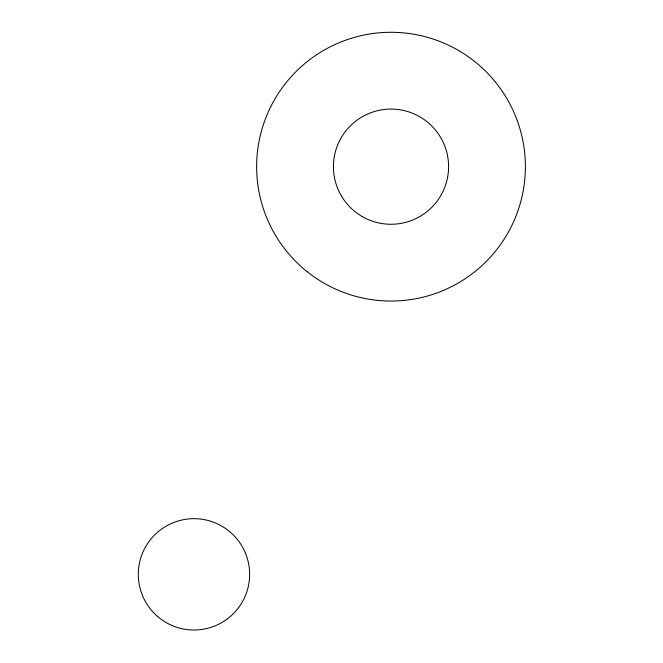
<?xml version="1.0" encoding="UTF-8"?>
<svg xmlns="http://www.w3.org/2000/svg" width="663" height="663" viewBox="0 0 663 663"><rect width="100%" height="100%" fill="white"/><g stroke="black" fill="none" stroke-linecap="round" stroke-linejoin="round"><path stroke-width="0.99" d="M307.309 271.797A134.374 134.374 0 0 0 523.903 186.593A134.374 134.374 0 0 0 341.81 41.62A134.374 134.374 0 0 0 307.309 271.797M362.213 216.544A57.59 57.59 0 0 0 448.594 166.67A57.59 57.59 0 0 0 362.213 116.796A57.59 57.59 0 0 0 362.213 216.544M157.769 616.631A55.667 55.667 0 0 0 248.7 584.567A55.667 55.667 0 0 0 175.463 521.847A55.667 55.667 0 0 0 157.769 616.631"/></g></svg>
